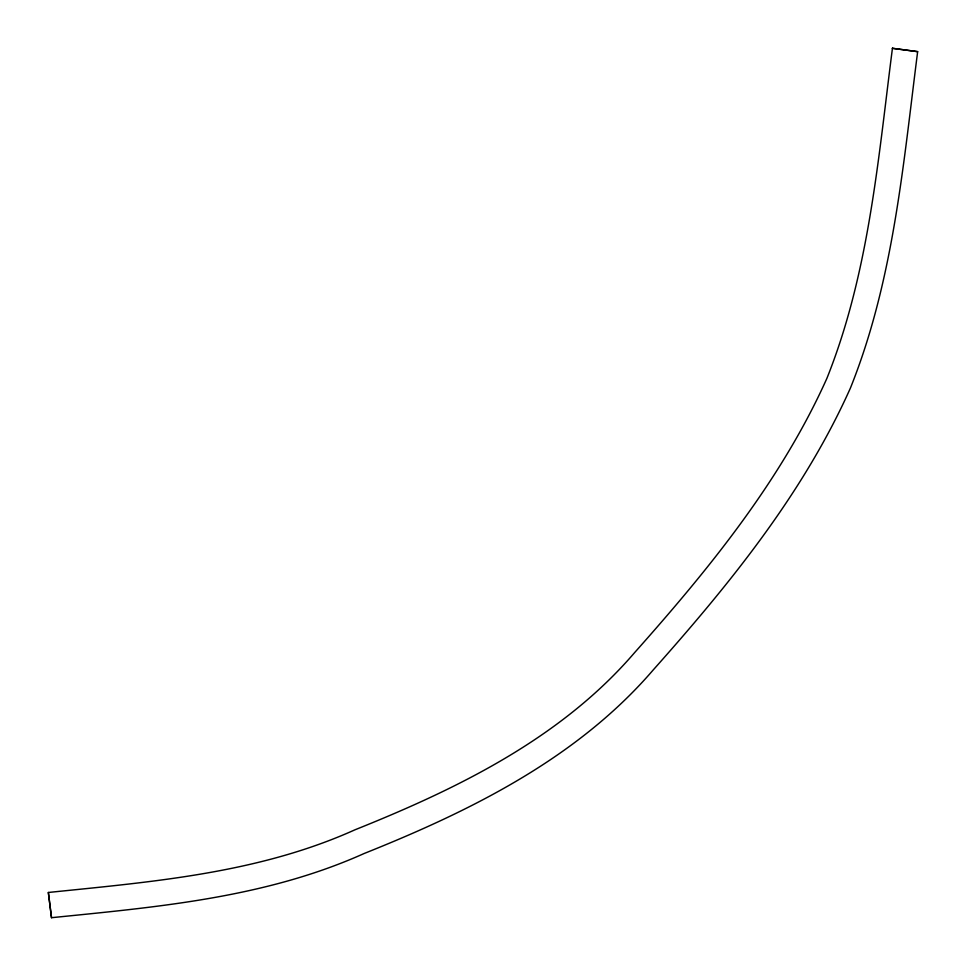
<?xml version="1.0" encoding="UTF-8"?>
<svg xmlns="http://www.w3.org/2000/svg" width="966" height="966" viewBox="0 0 966 966"><rect width="100%" height="100%" fill="white"/><g stroke="black" fill="none" stroke-linecap="round" stroke-linejoin="round"><path stroke-width="1.45" d="M892.439 48.3C878.094 159.559 868.977 273.257 826.86 378.443C780.83 480.983 708.718 569.24 634.553 652.678C561.125 738.205 457.715 788.654 354.933 829.818C258.067 873.397 152.507 881.753 48.348 892.475L51.512 917.7C157.772 906.929 265.324 897.825 364.134 853.509C470.502 810.981 577.161 758.346 653.173 669.993C729.415 584.321 803.277 493.493 850.406 388.09C893.429 280.913 903.162 165.089 917.652 51.645L892.439 48.3L917.652 51.645M48.348 892.475L51.512 917.7"/></g></svg>
